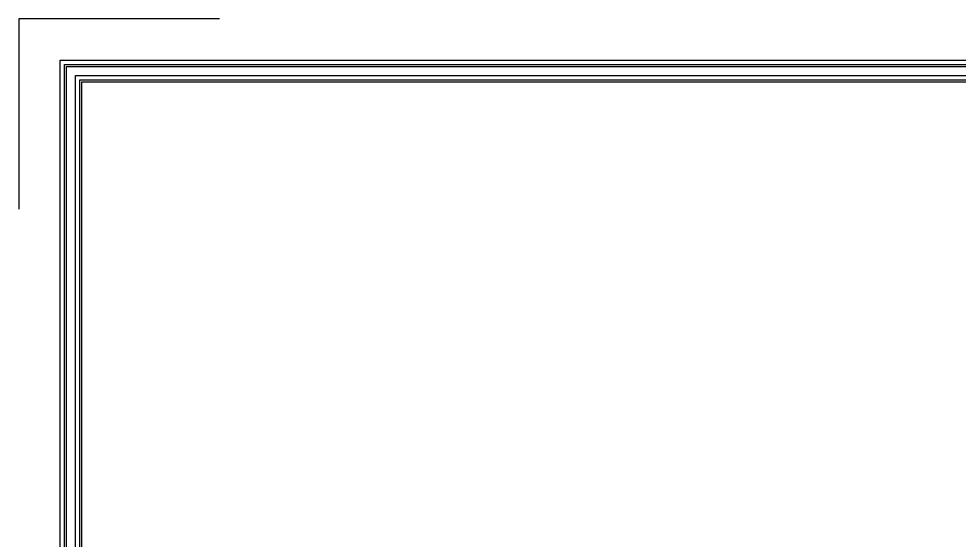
# Model space of a CAD drawing. Header units: inches. Extents: x 245639 to 247372, y 696379 to 697686.
# Drawn here: x 245639 to 246142, y 697407 to 697686 of the extents above; entities that cross this region are included whole.
import ezdxf

# ---------------------------------------------------------------- set-up
doc = ezdxf.new("R2010")
doc.units = ezdxf.units.IN
doc.layers.add('NAMEPLATE', color=7, linetype='Continuous', lineweight=25)

msp = doc.modelspace()

# ---------------------------------------------------------------- linework, layer by layer
at = {"layer": 'NAMEPLATE', "ltscale": 0.2, "transparency": 33554687, "elevation": 0}
msp.add_lwpolyline([(245746.39, 697685.84), (245638.89, 697685.84), (245638.89, 697583.94)], dxfattribs=at)
for points in [[(247349.5, 697663.66), (247349.5, 696400.83), (245661.07, 696400.83), (245661.07, 697663.66)], [(247341.28, 697655.44), (247341.28, 696409.05), (245669.29, 696409.05), (245669.29, 697655.44)]]:
    msp.add_lwpolyline(points, close=True, dxfattribs=at)
at = {"layer": 'NAMEPLATE', "color": 253, "ltscale": 0.2, "transparency": 33554687, "elevation": 0}
for points in [[(247347.26, 697661.42), (247347.26, 696403.07), (245663.31, 696403.07), (245663.31, 697661.42)], [(247346.15, 697660.3), (247346.15, 696404.18), (245664.43, 696404.18), (245664.43, 697660.3)], [(247339.04, 697653.2), (247339.04, 696411.29), (245671.53, 696411.29), (245671.53, 697653.2)], [(247337.93, 697652.08), (247337.93, 696412.4), (245672.65, 696412.4), (245672.65, 697652.08)]]:
    msp.add_lwpolyline(points, close=True, dxfattribs=at)

doc.saveas('drawing.dxf')
